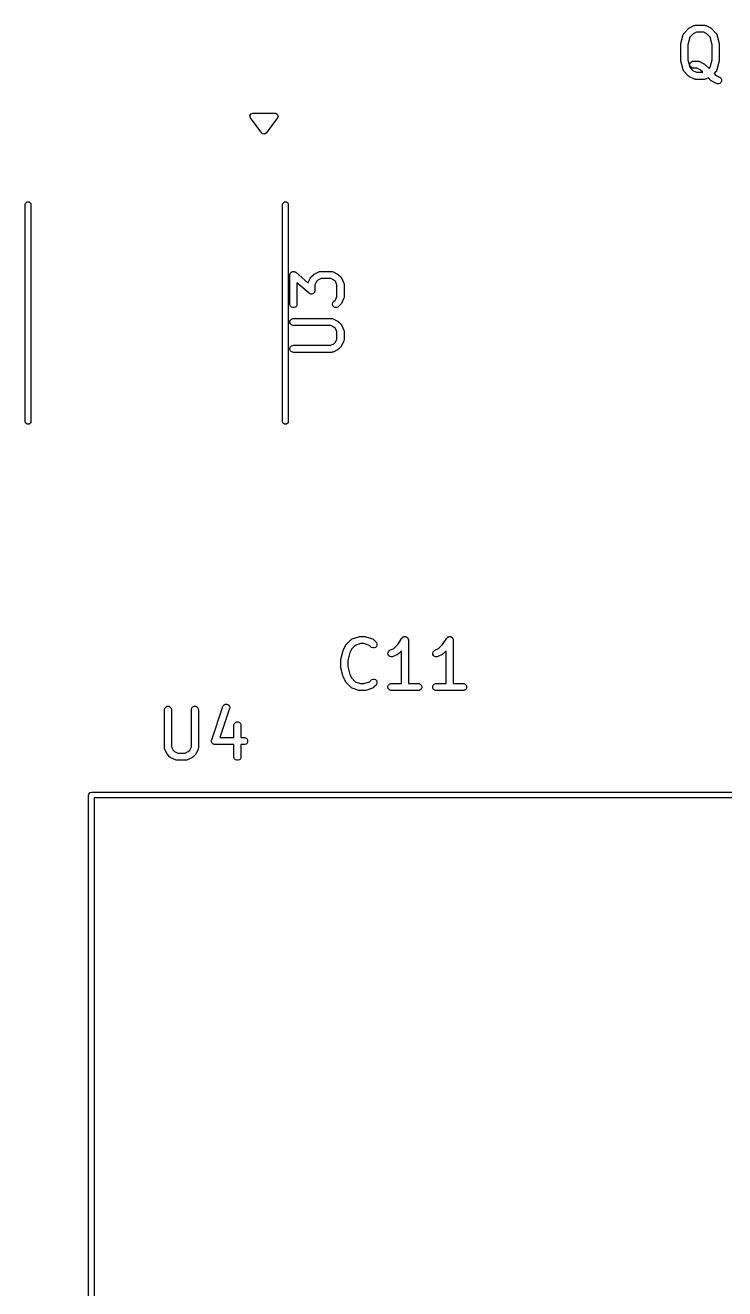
# Model space of a CAD drawing. Header units: millimetres. Extents: x 4 to 152, y 19 to 149.
# Drawn here: x 35.95 to 50.82, y 91 to 117.87 of the extents above; entities that cross this region are included whole.
import ezdxf

# ---------------------------------------------------------------- set-up
doc = ezdxf.new("R2010")
doc.units = ezdxf.units.MM
doc.layers.add('F.Silkscreen', color=41, linetype='CONTINUOUS', true_color=0xf2eda1)

msp = doc.modelspace()

# ---------------------------------------------------------------- linework, layer by layer
at = {"layer": 'F.Silkscreen', "linetype": 'CONTINUOUS'}
for p, q in [((49.949545, 117.693992), (49.958872, 117.705357)), ((49.958872, 117.705357), (50.05411, 117.800595)), ((50.05411, 117.800595), (50.05986, 117.805316)), ((50.05986, 117.805316), (50.061159, 117.806812)), ((50.061159, 117.806812), (50.063413, 117.808232)), ((50.063413, 117.808232), (50.065475, 117.809923)), ((50.065475, 117.809923), (50.067307, 117.810682)), ((50.067307, 117.810682), (50.073602, 117.814644)), ((50.073602, 117.814644), (50.16884, 117.862263)), ((50.220086, 117.720181), (50.15157, 117.685923)), ((50.16884, 117.862263), (50.182571, 117.867518)), ((50.182571, 117.867518), (50.18526, 117.86771)), ((50.18526, 117.86771), (50.187749, 117.86874)), ((50.187749, 117.86874), (50.202381, 117.870181)), ((50.202381, 117.870181), (50.392857, 117.870181)), ((50.375152, 117.720181), (50.220086, 117.720181)), ((50.443668, 117.685923), (50.375152, 117.720181)), ((50.392857, 117.870181), (50.407489, 117.86874)), ((50.407489, 117.86874), (50.409978, 117.867709)), ((50.409978, 117.867709), (50.412666, 117.867518)), ((50.412666, 117.867518), (50.426398, 117.862263)), ((50.426398, 117.862263), (50.521636, 117.814644)), ((50.521636, 117.814644), (50.527935, 117.81068)), ((50.527935, 117.81068), (50.529763, 117.809922)), ((50.529763, 117.809922), (50.531819, 117.808234)), ((50.531819, 117.808234), (50.534079, 117.806812)), ((50.534079, 117.806812), (50.535378, 117.805314)), ((50.535378, 117.805314), (50.541128, 117.800595)), ((50.541128, 117.800595), (50.636366, 117.705357)), ((50.636366, 117.705357), (50.645694, 117.693992)), ((49.889286, 117.461848), (49.889537, 117.464402)), ((49.889286, 117.128515), (49.889286, 117.461848)), ((49.889375, 117.465494), (49.890184, 117.470968)), ((49.889537, 117.464402), (49.889375, 117.465494)), ((49.890184, 117.470968), (49.890727, 117.47648)), ((49.890727, 117.47648), (49.891149, 117.477502)), ((49.891149, 117.477502), (49.891525, 117.480038)), ((49.891525, 117.480038), (49.939144, 117.670514)), ((49.939144, 117.670514), (49.944091, 117.68436)), ((49.944091, 117.68436), (49.947411, 117.688842)), ((49.947411, 117.688842), (49.949545, 117.693992)), ((50.079627, 117.613981), (50.039286, 117.452614)), ((50.039286, 117.452614), (50.039286, 117.137749)), ((50.15157, 117.685923), (50.079627, 117.613981)), ((50.51561, 117.613981), (50.443668, 117.685923)), ((50.555952, 117.452614), (50.51561, 117.613981)), ((50.555952, 117.137749), (50.555952, 117.452614)), ((50.645694, 117.693992), (50.647828, 117.688839)), ((50.647828, 117.688839), (50.651147, 117.68436)), ((50.651147, 117.68436), (50.656094, 117.670514)), ((50.656094, 117.670514), (50.703713, 117.480038)), ((50.703713, 117.480038), (50.704088, 117.477502)), ((50.704088, 117.477502), (50.704511, 117.47648)), ((50.704511, 117.47648), (50.705053, 117.470968)), ((50.705053, 117.470968), (50.705863, 117.465494)), ((50.705863, 117.465494), (50.7057, 117.464402)), ((50.7057, 117.464402), (50.705952, 117.461848)), ((50.705952, 117.461848), (50.705952, 117.128515)), ((49.889537, 117.125962), (49.889286, 117.128515)), ((49.889375, 117.124869), (49.889537, 117.125962)), ((49.890184, 117.119396), (49.889375, 117.124869)), ((49.890727, 117.113883), (49.890184, 117.119396)), ((49.891149, 117.112862), (49.890727, 117.113883)), ((49.891525, 117.110325), (49.891149, 117.112862)), ((49.939144, 116.919849), (49.891525, 117.110325)), ((49.944091, 116.906003), (49.939144, 116.919849)), ((49.94741, 116.901524), (49.944091, 116.906003)), ((49.949544, 116.896372), (49.94741, 116.901524)), ((49.958872, 116.885006), (49.949544, 116.896372)), ((50.039286, 117.137749), (50.079627, 116.976383)), ((50.079627, 116.976383), (50.15157, 116.904439)), ((50.081203, 117.047909), (50.092402, 117.074945)), ((50.081203, 117.018645), (50.081203, 117.047909)), ((50.092402, 116.991609), (50.081203, 117.018645)), ((50.092402, 117.074945), (50.113094, 117.095637)), ((50.113094, 116.970917), (50.092402, 116.991609)), ((50.113094, 117.095637), (50.14013, 117.106836)), ((50.14013, 116.959718), (50.113094, 116.970917)), ((50.14013, 117.106836), (50.154762, 117.108277)), ((50.154762, 116.958277), (50.14013, 116.959718)), ((50.15157, 116.904439), (50.220086, 116.870181)), ((50.154762, 117.108277), (50.25, 117.108277)), ((50.232295, 116.958277), (50.154762, 116.958277)), ((50.30081, 116.92402), (50.232295, 116.958277)), ((50.25, 117.108277), (50.264632, 117.106836)), ((50.264632, 117.106836), (50.267121, 117.105805)), ((50.267121, 117.105805), (50.269809, 117.105614)), ((50.269809, 117.105614), (50.283541, 117.100359)), ((50.283541, 117.100359), (50.378779, 117.05274)), ((50.354649, 116.870181), (50.30081, 116.92402)), ((50.378779, 117.05274), (50.385078, 117.048776)), ((50.385078, 117.048776), (50.386906, 117.048018)), ((50.386906, 117.048018), (50.388962, 117.04633)), ((50.388962, 117.04633), (50.391222, 117.044908)), ((50.391222, 117.044908), (50.392521, 117.04341)), ((50.392521, 117.04341), (50.398271, 117.038691)), ((50.398271, 117.038691), (50.488094, 116.948867)), ((50.488094, 116.948867), (50.51561, 116.976383)), ((50.51561, 116.976383), (50.555952, 117.137749)), ((50.645694, 116.896372), (50.636367, 116.885007)), ((50.647827, 116.901524), (50.645694, 116.896372)), ((50.651147, 116.906003), (50.647827, 116.901524)), ((50.656094, 116.919849), (50.651147, 116.906003)), ((50.703713, 117.110325), (50.656094, 116.919849)), ((50.704088, 117.112862), (50.703713, 117.110325)), ((50.704511, 117.113883), (50.704088, 117.112862)), ((50.705053, 117.119396), (50.704511, 117.113883)), ((50.705863, 117.124869), (50.705053, 117.119396)), ((50.705952, 117.128515), (50.7057, 117.125962)), ((50.7057, 117.125962), (50.705863, 117.124869)), ((50.05411, 116.789767), (49.958872, 116.885006)), ((50.05986, 116.785047), (50.05411, 116.789767)), ((50.061159, 116.78355), (50.05986, 116.785047)), ((50.063413, 116.782131), (50.061159, 116.78355)), ((50.065475, 116.780439), (50.063413, 116.782131)), ((50.067307, 116.779681), (50.065475, 116.780439)), ((50.073602, 116.775718), (50.067307, 116.779681)), ((50.16884, 116.728099), (50.073602, 116.775718)), ((50.182571, 116.722844), (50.16884, 116.728099)), ((50.18526, 116.722653), (50.182571, 116.722844)), ((50.187749, 116.721622), (50.18526, 116.722653)), ((50.202381, 116.720181), (50.187749, 116.721622)), ((50.392857, 116.720181), (50.202381, 116.720181)), ((50.220086, 116.870181), (50.354649, 116.870181)), ((50.407489, 116.721622), (50.392857, 116.720181)), ((50.409978, 116.722654), (50.407489, 116.721622)), ((50.412666, 116.722844), (50.409978, 116.722654)), ((50.426398, 116.728099), (50.412666, 116.722844)), ((50.473286, 116.751543), (50.426398, 116.728099)), ((50.5303, 116.694529), (50.473286, 116.751543)), ((50.53605, 116.689809), (50.5303, 116.694529)), ((50.537349, 116.688312), (50.53605, 116.689809)), ((50.539603, 116.686893), (50.537349, 116.688312)), ((50.541665, 116.685201), (50.539603, 116.686893)), ((50.543497, 116.684443), (50.541665, 116.685201)), ((50.549792, 116.68048), (50.543497, 116.684443)), ((50.64503, 116.632861), (50.549792, 116.68048)), ((50.636367, 116.885007), (50.59416, 116.842801)), ((50.59416, 116.842801), (50.62776, 116.809201)), ((50.62776, 116.809201), (50.712112, 116.767025)), ((50.658761, 116.627606), (50.64503, 116.632861)), ((50.687951, 116.625532), (50.658761, 116.627606)), ((50.715713, 116.634786), (50.687951, 116.625532)), ((50.712112, 116.767025), (50.724555, 116.759193)), ((50.73782, 116.653959), (50.715713, 116.634786)), ((50.724555, 116.759193), (50.743728, 116.737085)), ((50.750908, 116.680134), (50.73782, 116.653959)), ((50.743728, 116.737085), (50.752982, 116.709324)), ((50.752982, 116.709324), (50.750908, 116.680134)), ((40.730734, 115.949358), (40.75471, 115.988524)), ((40.741476, 115.90471), (40.730734, 115.949358)), ((40.981476, 115.57471), (40.741476, 115.90471)), ((40.75471, 115.988524), (40.79, 116)), ((40.79, 116), (41.27, 116)), ((41.318524, 115.90471), (41.078524, 115.57471)), ((41.27, 116), (41.312426, 115.982426)), ((41.312426, 115.982426), (41.33, 115.94)), ((41.33, 115.94), (41.318524, 115.90471)), ((40.99471, 115.561476), (40.981476, 115.57471)), ((41.039358, 115.550734), (40.99471, 115.561476)), ((41.078524, 115.57471), (41.039358, 115.550734)), ((35.955, 114.06), (35.959567, 114.082961)), ((35.955, 109.44), (35.955, 114.06)), ((35.959567, 114.082961), (35.992039, 114.115433)), ((35.992039, 114.115433), (36.037961, 114.115433)), ((36.037961, 114.115433), (36.070433, 114.082961)), ((36.070433, 114.082961), (36.075, 114.06)), ((36.075, 114.06), (36.075, 109.44)), ((41.425, 114.06), (41.429567, 114.082961)), ((41.425, 109.44), (41.425, 114.06)), ((41.429567, 114.082961), (41.462039, 114.115433)), ((41.462039, 114.115433), (41.507961, 114.115433)), ((41.507961, 114.115433), (41.540433, 114.082961)), ((41.540433, 114.082961), (41.545, 114.06)), ((41.545, 114.06), (41.545, 109.44)), ((41.585923, 112.585414), (41.589825, 112.596951)), ((41.589825, 112.596951), (41.59149, 112.598856)), ((41.59149, 112.598856), (41.592459, 112.601192)), ((41.592459, 112.601192), (41.601069, 112.609803)), ((41.601069, 112.609803), (41.609095, 112.618975)), ((41.609095, 112.618975), (41.611364, 112.620098)), ((41.611364, 112.620098), (41.613151, 112.621884)), ((41.613151, 112.621884), (41.624401, 112.626545)), ((41.624401, 112.626545), (41.635327, 112.631947)), ((41.635327, 112.631947), (41.63785, 112.632116)), ((41.63785, 112.632116), (41.640187, 112.633083)), ((41.640187, 112.633083), (41.652372, 112.633083)), ((41.652372, 112.633083), (41.664525, 112.633893)), ((41.664525, 112.633893), (41.66692, 112.633083)), ((41.66692, 112.633083), (41.669451, 112.633083)), ((41.669451, 112.633083), (41.680708, 112.62842)), ((41.680708, 112.62842), (41.692246, 112.624518)), ((41.692246, 112.624518), (41.695163, 112.622433)), ((41.695163, 112.622433), (41.696487, 112.621884)), ((41.696487, 112.621884), (41.697882, 112.620489)), ((41.697882, 112.620489), (41.704207, 112.615967)), ((41.704207, 112.615967), (41.963516, 112.389072)), ((42.097468, 112.578987), (42.192706, 112.626606)), ((42.192706, 112.626606), (42.206437, 112.631861)), ((42.206437, 112.631861), (42.209126, 112.632053)), ((42.209126, 112.632053), (42.211615, 112.633083)), ((42.211615, 112.633083), (42.226247, 112.634524)), ((42.226247, 112.634524), (42.464342, 112.634524)), ((42.464342, 112.634524), (42.478974, 112.633083)), ((42.478974, 112.633083), (42.481463, 112.632052)), ((42.481463, 112.632052), (42.484151, 112.631861)), ((42.484151, 112.631861), (42.497883, 112.626606)), ((42.497883, 112.626606), (42.593121, 112.578987)), ((41.579819, 112.559524), (41.580581, 112.567263)), ((41.579819, 111.940477), (41.579819, 112.559524)), ((41.58045, 112.56923), (41.580908, 112.570586)), ((41.580581, 112.567263), (41.58045, 112.56923)), ((41.580908, 112.570586), (41.58126, 112.574156)), ((41.58126, 112.574156), (41.585923, 112.585414)), ((41.986383, 112.169748), (41.729819, 112.394242)), ((41.729819, 112.394242), (41.729819, 111.940477)), ((41.963516, 112.389072), (41.968689, 112.402589)), ((41.968689, 112.402589), (42.016308, 112.497827)), ((42.016308, 112.497827), (42.020272, 112.504127)), ((42.020272, 112.504127), (42.02103, 112.505954)), ((42.02103, 112.505954), (42.022718, 112.508011)), ((42.022718, 112.508011), (42.02414, 112.51027)), ((42.02414, 112.51027), (42.025638, 112.51157)), ((42.025638, 112.51157), (42.030357, 112.517319)), ((42.030357, 112.517319), (42.077976, 112.564938)), ((42.077976, 112.564938), (42.083725, 112.569657)), ((42.083725, 112.569657), (42.085025, 112.571155)), ((42.085025, 112.571155), (42.087284, 112.572577)), ((42.087284, 112.572577), (42.089341, 112.574265)), ((42.089341, 112.574265), (42.091168, 112.575023)), ((42.091168, 112.575023), (42.097468, 112.578987)), ((42.145029, 112.419859), (42.110771, 112.351343)), ((42.110771, 112.351343), (42.110771, 112.226191)), ((42.175436, 112.450266), (42.145029, 112.419859)), ((42.243952, 112.484524), (42.175436, 112.450266)), ((42.446637, 112.484524), (42.243952, 112.484524)), ((42.515153, 112.450266), (42.446637, 112.484524)), ((42.545561, 112.419859), (42.515153, 112.450266)), ((42.579819, 112.351343), (42.545561, 112.419859)), ((42.579819, 112.101039), (42.579819, 112.351343)), ((42.593121, 112.578987), (42.599417, 112.575024)), ((42.599417, 112.575024), (42.601247, 112.574266)), ((42.601247, 112.574266), (42.603305, 112.572577)), ((42.603305, 112.572577), (42.605564, 112.571155)), ((42.605564, 112.571155), (42.606863, 112.569657)), ((42.606863, 112.569657), (42.612612, 112.564939)), ((42.612612, 112.564939), (42.660232, 112.51732)), ((42.660232, 112.51732), (42.66495, 112.511571)), ((42.66495, 112.511571), (42.66645, 112.51027)), ((42.66645, 112.51027), (42.667872, 112.508011)), ((42.667872, 112.508011), (42.66956, 112.505954)), ((42.66956, 112.505954), (42.670317, 112.504127)), ((42.670317, 112.504127), (42.674282, 112.497827)), ((42.674282, 112.497827), (42.721901, 112.402589)), ((42.721901, 112.402589), (42.727156, 112.388858)), ((42.727156, 112.388858), (42.727347, 112.386169)), ((42.727347, 112.386169), (42.728378, 112.38368)), ((42.728378, 112.38368), (42.729819, 112.369048)), ((42.729819, 112.369048), (42.729819, 112.083334)), ((41.992707, 112.165227), (41.986383, 112.169748)), ((41.994103, 112.163831), (41.992707, 112.165227)), ((41.995426, 112.163283), (41.994103, 112.163831)), ((41.998344, 112.161197), (41.995426, 112.163283)), ((42.009881, 112.157296), (41.998344, 112.161197)), ((42.021139, 112.152632), (42.009881, 112.157296)), ((42.02367, 112.152632), (42.021139, 112.152632)), ((42.026065, 112.151822), (42.02367, 112.152632)), ((42.038218, 112.152632), (42.026065, 112.151822)), ((42.050403, 112.152632), (42.038218, 112.152632)), ((42.052739, 112.1536), (42.050403, 112.152632)), ((42.055263, 112.153768), (42.052739, 112.1536)), ((42.066188, 112.159171), (42.055263, 112.153768)), ((42.077439, 112.163831), (42.066188, 112.159171)), ((42.079225, 112.165618), (42.077439, 112.163831)), ((42.081495, 112.16674), (42.079225, 112.165618)), ((42.08952, 112.175913), (42.081495, 112.16674)), ((42.098131, 112.184523), (42.08952, 112.175913)), ((42.099099, 112.18686), (42.098131, 112.184523)), ((42.100765, 112.188764), (42.099099, 112.18686)), ((42.104666, 112.200302), (42.100765, 112.188764)), ((42.10933, 112.211559), (42.104666, 112.200302)), ((42.109681, 112.21513), (42.10933, 112.211559)), ((42.11014, 112.216485), (42.109681, 112.21513)), ((42.110771, 112.226191), (42.110008, 112.218453)), ((42.110008, 112.218453), (42.11014, 112.216485)), ((42.545561, 112.032524), (42.579819, 112.101039)), ((42.727156, 112.063524), (42.721901, 112.049793)), ((42.727347, 112.066214), (42.727156, 112.063524)), ((42.728378, 112.068702), (42.727347, 112.066214)), ((42.729819, 112.083334), (42.728378, 112.068702)), ((41.58126, 111.925845), (41.579819, 111.940477)), ((41.592459, 111.898809), (41.58126, 111.925845)), ((41.613151, 111.878117), (41.592459, 111.898809)), ((41.640187, 111.866918), (41.613151, 111.878117)), ((41.669451, 111.866918), (41.640187, 111.866918)), ((41.696487, 111.878117), (41.669451, 111.866918)), ((41.717179, 111.898809), (41.696487, 111.878117)), ((41.728378, 111.925845), (41.717179, 111.898809)), ((41.729819, 111.940477), (41.728378, 111.925845)), ((42.486021, 111.955109), (42.49722, 111.982145)), ((42.486021, 111.925846), (42.486021, 111.955109)), ((42.497219, 111.89881), (42.486021, 111.925846)), ((42.517912, 111.878117), (42.497219, 111.89881)), ((42.49722, 111.982145), (42.506548, 111.993511)), ((42.506548, 111.993511), (42.545561, 112.032524)), ((42.544948, 111.866918), (42.517912, 111.878117)), ((42.574211, 111.866918), (42.544948, 111.866918)), ((42.601247, 111.878116), (42.574211, 111.866918)), ((42.612612, 111.887443), (42.601247, 111.878116)), ((42.660232, 111.935062), (42.612612, 111.887443)), ((42.66495, 111.940812), (42.660232, 111.935062)), ((42.66645, 111.942112), (42.66495, 111.940812)), ((42.667872, 111.944372), (42.66645, 111.942112)), ((42.66956, 111.946428), (42.667872, 111.944372)), ((42.670317, 111.948256), (42.66956, 111.946428)), ((42.674282, 111.954555), (42.670317, 111.948256)), ((42.721901, 112.049793), (42.674282, 111.954555)), ((41.58126, 111.574156), (41.592459, 111.601192)), ((41.58126, 111.544892), (41.58126, 111.574156)), ((41.592459, 111.517856), (41.58126, 111.544892)), ((41.592459, 111.601192), (41.613151, 111.621884)), ((41.613151, 111.497164), (41.592459, 111.517856)), ((41.613151, 111.621884), (41.640187, 111.633083)), ((41.640187, 111.633083), (41.654819, 111.634524)), ((41.654819, 111.634524), (42.464342, 111.634524)), ((42.464342, 111.634524), (42.478974, 111.633083)), ((42.478974, 111.633083), (42.481463, 111.632052)), ((42.481463, 111.632052), (42.484151, 111.631861)), ((42.484151, 111.631861), (42.497883, 111.626606)), ((42.497883, 111.626606), (42.593121, 111.578987)), ((42.593121, 111.578987), (42.599417, 111.575024)), ((42.599417, 111.575024), (42.601247, 111.574266)), ((42.601247, 111.574266), (42.603305, 111.572577)), ((42.603305, 111.572577), (42.605564, 111.571155)), ((42.605564, 111.571155), (42.606863, 111.569657)), ((42.606863, 111.569657), (42.612612, 111.564939)), ((42.612612, 111.564939), (42.660232, 111.51732)), ((42.660232, 111.51732), (42.66495, 111.511571)), ((41.640187, 111.485965), (41.613151, 111.497164)), ((41.654819, 111.484524), (41.640187, 111.485965)), ((42.446637, 111.484524), (41.654819, 111.484524)), ((42.515153, 111.450266), (42.446637, 111.484524)), ((42.545561, 111.419859), (42.515153, 111.450266)), ((42.579819, 111.351343), (42.545561, 111.419859)), ((42.579819, 111.196277), (42.579819, 111.351343)), ((42.66495, 111.511571), (42.66645, 111.51027)), ((42.66645, 111.51027), (42.667872, 111.508011)), ((42.667872, 111.508011), (42.66956, 111.505954)), ((42.66956, 111.505954), (42.670317, 111.504127)), ((42.670317, 111.504127), (42.674282, 111.497827)), ((42.674282, 111.497827), (42.721901, 111.402589)), ((42.721901, 111.402589), (42.727156, 111.388858)), ((42.727156, 111.388858), (42.727347, 111.386169)), ((42.727347, 111.386169), (42.728378, 111.38368)), ((42.728378, 111.38368), (42.729819, 111.369048)), ((42.729819, 111.369048), (42.729819, 111.178572)), ((41.58126, 111.002728), (41.592459, 111.029764)), ((41.58126, 110.973464), (41.58126, 111.002728)), ((41.592459, 111.029764), (41.613151, 111.050456)), ((41.613151, 111.050456), (41.640187, 111.061655)), ((41.640187, 111.061655), (41.654819, 111.063096)), ((41.654819, 111.063096), (42.446637, 111.063096)), ((42.446637, 111.063096), (42.515153, 111.097355)), ((42.515153, 111.097355), (42.545561, 111.127762)), ((42.545561, 111.127762), (42.579819, 111.196277)), ((42.612612, 110.982681), (42.606863, 110.977964)), ((42.660232, 111.0303), (42.612612, 110.982681)), ((42.66495, 111.03605), (42.660232, 111.0303)), ((42.66645, 111.03735), (42.66495, 111.03605)), ((42.667872, 111.03961), (42.66645, 111.03735)), ((42.66956, 111.041666), (42.667872, 111.03961)), ((42.670317, 111.043494), (42.66956, 111.041666)), ((42.674282, 111.049793), (42.670317, 111.043494)), ((42.721901, 111.145031), (42.674282, 111.049793)), ((42.727156, 111.158762), (42.721901, 111.145031)), ((42.727347, 111.161452), (42.727156, 111.158762)), ((42.728378, 111.16394), (42.727347, 111.161452)), ((42.729819, 111.178572), (42.728378, 111.16394)), ((41.592459, 110.946428), (41.58126, 110.973464)), ((41.613151, 110.925736), (41.592459, 110.946428)), ((41.640187, 110.914537), (41.613151, 110.925736)), ((41.654819, 110.913096), (41.640187, 110.914537)), ((42.464342, 110.913096), (41.654819, 110.913096)), ((42.478974, 110.914537), (42.464342, 110.913096)), ((42.481463, 110.915569), (42.478974, 110.914537)), ((42.484151, 110.915759), (42.481463, 110.915569)), ((42.497883, 110.921014), (42.484151, 110.915759)), ((42.593121, 110.968633), (42.497883, 110.921014)), ((42.599417, 110.972597), (42.593121, 110.968633)), ((42.601247, 110.973354), (42.599417, 110.972597)), ((42.603305, 110.975044), (42.601247, 110.973354)), ((42.605564, 110.976465), (42.603305, 110.975044)), ((42.606863, 110.977964), (42.605564, 110.976465)), ((35.959567, 109.417039), (35.955, 109.44)), ((35.992039, 109.384567), (35.959567, 109.417039)), ((36.037961, 109.384567), (35.992039, 109.384567)), ((36.070433, 109.417039), (36.037961, 109.384567)), ((36.075, 109.44), (36.070433, 109.417039)), ((41.429567, 109.417039), (41.425, 109.44)), ((41.462039, 109.384567), (41.429567, 109.417039)), ((41.507961, 109.384567), (41.462039, 109.384567)), ((41.540433, 109.417039), (41.507961, 109.384567)), ((41.545, 109.44), (41.540433, 109.417039)), ((42.7803, 104.705357), (42.875538, 104.800595)), ((42.875538, 104.800595), (42.886903, 104.809923)), ((42.886903, 104.809923), (42.889393, 104.810955)), ((42.889393, 104.810955), (42.891428, 104.812719)), ((42.891428, 104.812719), (42.904854, 104.818713)), ((42.904854, 104.818713), (43.04771, 104.866332)), ((43.04771, 104.866332), (43.054965, 104.867982)), ((43.054965, 104.867982), (43.056796, 104.86874)), ((43.056796, 104.86874), (43.059449, 104.869002)), ((43.059449, 104.869002), (43.062047, 104.869592)), ((43.062047, 104.869592), (43.064021, 104.869452)), ((43.064021, 104.869452), (43.071428, 104.870181)), ((43.071428, 104.870181), (43.166666, 104.870181)), ((43.166666, 104.870181), (43.174071, 104.869452)), ((43.174071, 104.869452), (43.176046, 104.869592)), ((43.176046, 104.869592), (43.178643, 104.869002)), ((43.178643, 104.869002), (43.181298, 104.86874)), ((43.181298, 104.86874), (43.183129, 104.867982)), ((43.183129, 104.867982), (43.190383, 104.866332)), ((43.190383, 104.866332), (43.33324, 104.818713)), ((43.33324, 104.818713), (43.346665, 104.812719)), ((43.346665, 104.812719), (43.3487, 104.810954)), ((43.3487, 104.810954), (43.351191, 104.809922)), ((43.351191, 104.809922), (43.362556, 104.800595)), ((43.362556, 104.800595), (43.410175, 104.752976)), ((43.870285, 104.700104), (43.961405, 104.836784)), ((43.961405, 104.836784), (43.961439, 104.836827)), ((43.961439, 104.836827), (43.961449, 104.836849)), ((43.961449, 104.836849), (43.9615, 104.836901)), ((43.9615, 104.836901), (43.970721, 104.848159)), ((43.970721, 104.848159), (43.97689, 104.852291)), ((43.97689, 104.852291), (43.982141, 104.857541)), ((43.982141, 104.857541), (43.98893, 104.860354)), ((43.98893, 104.860354), (43.995036, 104.864442)), ((43.995036, 104.864442), (44.002316, 104.865899)), ((44.002316, 104.865899), (44.009177, 104.86874)), ((44.009177, 104.86874), (44.016525, 104.86874)), ((44.016525, 104.86874), (44.02373, 104.870181)), ((44.02373, 104.870181), (44.031014, 104.86874)), ((44.031014, 104.86874), (44.038441, 104.86874)), ((44.038441, 104.86874), (44.045229, 104.865928)), ((44.045229, 104.865928), (44.052438, 104.864502)), ((44.052438, 104.864502), (44.058617, 104.860383)), ((44.058617, 104.860383), (44.065477, 104.857541)), ((44.065477, 104.857541), (44.07067, 104.852348)), ((44.07067, 104.852348), (44.076787, 104.84827)), ((44.076787, 104.84827), (44.08092, 104.842098)), ((44.08092, 104.842098), (44.086169, 104.836849)), ((44.086169, 104.836849), (44.08898, 104.830062)), ((44.08898, 104.830062), (44.09307, 104.823955)), ((44.09307, 104.823955), (44.094526, 104.816674)), ((44.094526, 104.816674), (44.097368, 104.809813)), ((44.097368, 104.809813), (44.098793, 104.795337)), ((44.822666, 104.700104), (44.913786, 104.836784)), ((44.913786, 104.836784), (44.91382, 104.836827)), ((44.91382, 104.836827), (44.91383, 104.836849)), ((44.91383, 104.836849), (44.913881, 104.836901)), ((44.913881, 104.836901), (44.923102, 104.848159)), ((44.923102, 104.848159), (44.929271, 104.852291)), ((44.929271, 104.852291), (44.934522, 104.857541)), ((44.934522, 104.857541), (44.941311, 104.860354)), ((44.941311, 104.860354), (44.947417, 104.864442)), ((44.947417, 104.864442), (44.954697, 104.865899)), ((44.954697, 104.865899), (44.961558, 104.86874)), ((44.961558, 104.86874), (44.968906, 104.86874)), ((44.968906, 104.86874), (44.976111, 104.870181)), ((44.976111, 104.870181), (44.983395, 104.86874)), ((44.983395, 104.86874), (44.990822, 104.86874)), ((44.990822, 104.86874), (44.99761, 104.865928)), ((44.99761, 104.865928), (45.004819, 104.864502)), ((45.004819, 104.864502), (45.010998, 104.860383)), ((45.010998, 104.860383), (45.017858, 104.857541)), ((45.017858, 104.857541), (45.023051, 104.852348)), ((45.023051, 104.852348), (45.029168, 104.84827)), ((45.029168, 104.84827), (45.033301, 104.842098)), ((45.033301, 104.842098), (45.03855, 104.836849)), ((45.03855, 104.836849), (45.041361, 104.830062)), ((45.041361, 104.830062), (45.045451, 104.823955)), ((45.045451, 104.823955), (45.046907, 104.816674)), ((45.046907, 104.816674), (45.049749, 104.809813)), ((45.049749, 104.809813), (45.051174, 104.795337)), ((42.665334, 104.3848), (42.712953, 104.575276)), ((42.712953, 104.575276), (42.713338, 104.576356)), ((42.713338, 104.576356), (42.713377, 104.576895)), ((42.713377, 104.576895), (42.715714, 104.583003)), ((42.715714, 104.583003), (42.7179, 104.589122)), ((42.7179, 104.589122), (42.718222, 104.589558)), ((42.718222, 104.589558), (42.718632, 104.590627)), ((42.718632, 104.590627), (42.766251, 104.685865)), ((42.766251, 104.685865), (42.770215, 104.692165)), ((42.770215, 104.692165), (42.770973, 104.693992)), ((42.770973, 104.693992), (42.772661, 104.696049)), ((42.772661, 104.696049), (42.774083, 104.698308)), ((42.774083, 104.698308), (42.775581, 104.699608)), ((42.775581, 104.699608), (42.7803, 104.705357)), ((42.856478, 104.53091), (42.813095, 104.357376)), ((42.894972, 104.607897), (42.856478, 104.53091)), ((42.969085, 104.68201), (42.894972, 104.607897)), ((43.083598, 104.720181), (42.969085, 104.68201)), ((43.154496, 104.720181), (43.083598, 104.720181)), ((43.269009, 104.68201), (43.154496, 104.720181)), ((43.304109, 104.64691), (43.269009, 104.68201)), ((43.315474, 104.637583), (43.304109, 104.64691)), ((43.34251, 104.626384), (43.315474, 104.637583)), ((43.371773, 104.626384), (43.34251, 104.626384)), ((43.398809, 104.637583), (43.371773, 104.626384)), ((43.419502, 104.658276), (43.398809, 104.637583)), ((43.410175, 104.752976), (43.419502, 104.741611)), ((43.419502, 104.741611), (43.430701, 104.714575)), ((43.430701, 104.685312), (43.419502, 104.658276)), ((43.430701, 104.714575), (43.430701, 104.685312)), ((43.663684, 104.518848), (43.672938, 104.546609)), ((43.672938, 104.546609), (43.692111, 104.568717)), ((43.692111, 104.568717), (43.704554, 104.576549)), ((43.704554, 104.576549), (43.788906, 104.618725)), ((43.788906, 104.618725), (43.870285, 104.700104)), ((43.948809, 104.566496), (43.886366, 104.504053)), ((43.948809, 103.870181), (43.948809, 104.566496)), ((44.098793, 104.795337), (44.098809, 104.79526)), ((44.098809, 104.79526), (44.098803, 104.795234)), ((44.098803, 104.795234), (44.098809, 104.795181)), ((44.098809, 104.795181), (44.098809, 103.870181)), ((44.616065, 104.518848), (44.625319, 104.546609)), ((44.625319, 104.546609), (44.644492, 104.568717)), ((44.644492, 104.568717), (44.656935, 104.576549)), ((44.656935, 104.576549), (44.741287, 104.618725)), ((44.741287, 104.618725), (44.822666, 104.700104)), ((44.90119, 104.566496), (44.838747, 104.504053)), ((44.90119, 103.870181), (44.90119, 104.566496)), ((45.051174, 104.795337), (45.05119, 104.79526)), ((45.05119, 104.79526), (45.051184, 104.795234)), ((45.051184, 104.795234), (45.05119, 104.795181)), ((45.05119, 104.795181), (45.05119, 103.870181)), ((42.663095, 104.36661), (42.663346, 104.369164)), ((42.663095, 104.223753), (42.663095, 104.36661)), ((42.663184, 104.370256), (42.663993, 104.37573)), ((42.663346, 104.369164), (42.663184, 104.370256)), ((42.663993, 104.37573), (42.664536, 104.381242)), ((42.664536, 104.381242), (42.664958, 104.382264)), ((42.664958, 104.382264), (42.665334, 104.3848)), ((42.813095, 104.357376), (42.813095, 104.232987)), ((43.665758, 104.489658), (43.663684, 104.518848)), ((43.678845, 104.463483), (43.665758, 104.489658)), ((43.700953, 104.44431), (43.678845, 104.463483)), ((43.728714, 104.435056), (43.700953, 104.44431)), ((43.757904, 104.43713), (43.728714, 104.435056)), ((43.771636, 104.442385), (43.757904, 104.43713)), ((43.866874, 104.490004), (43.771636, 104.442385)), ((43.873173, 104.493969), (43.866874, 104.490004)), ((43.875001, 104.494726), (43.873173, 104.493969)), ((43.877057, 104.496415), (43.875001, 104.494726)), ((43.879317, 104.497836), (43.877057, 104.496415)), ((43.880616, 104.499335), (43.879317, 104.497836)), ((43.886366, 104.504053), (43.880616, 104.499335)), ((44.618139, 104.489658), (44.616065, 104.518848)), ((44.631226, 104.463483), (44.618139, 104.489658)), ((44.653334, 104.44431), (44.631226, 104.463483)), ((44.681095, 104.435056), (44.653334, 104.44431)), ((44.710285, 104.43713), (44.681095, 104.435056)), ((44.724017, 104.442385), (44.710285, 104.43713)), ((44.819255, 104.490004), (44.724017, 104.442385)), ((44.825554, 104.493969), (44.819255, 104.490004)), ((44.827382, 104.494726), (44.825554, 104.493969)), ((44.829438, 104.496415), (44.827382, 104.494726)), ((44.831698, 104.497836), (44.829438, 104.496415)), ((44.832997, 104.499335), (44.831698, 104.497836)), ((44.838747, 104.504053), (44.832997, 104.499335)), ((42.663346, 104.2212), (42.663095, 104.223753)), ((42.663184, 104.220107), (42.663346, 104.2212)), ((42.663993, 104.214634), (42.663184, 104.220107)), ((42.664536, 104.209121), (42.663993, 104.214634)), ((42.664958, 104.2081), (42.664536, 104.209121)), ((42.665334, 104.205563), (42.664958, 104.2081)), ((42.712953, 104.015087), (42.665334, 104.205563)), ((42.713338, 104.014008), (42.712953, 104.015087)), ((42.713377, 104.013468), (42.713338, 104.014008)), ((42.715704, 104.007387), (42.713377, 104.013468)), ((42.7179, 104.001241), (42.715704, 104.007387)), ((42.718222, 104.000806), (42.7179, 104.001241)), ((42.718632, 103.999736), (42.718222, 104.000806)), ((42.766251, 103.904498), (42.718632, 103.999736)), ((42.813095, 104.232987), (42.856478, 104.059453)), ((42.856478, 104.059453), (42.894972, 103.982466)), ((42.770214, 103.898202), (42.766251, 103.904498)), ((42.770972, 103.896372), (42.770214, 103.898202)), ((42.772661, 103.894314), (42.770972, 103.896372)), ((42.774083, 103.892055), (42.772661, 103.894314)), ((42.775581, 103.890756), (42.774083, 103.892055)), ((42.7803, 103.885006), (42.775581, 103.890756)), ((42.875538, 103.789767), (42.7803, 103.885006)), ((42.886903, 103.780439), (42.875538, 103.789767)), ((42.889393, 103.779408), (42.886903, 103.780439)), ((42.891428, 103.777643), (42.889393, 103.779408)), ((42.904854, 103.771649), (42.891428, 103.777643)), ((42.894972, 103.982466), (42.969085, 103.908352)), ((43.04771, 103.72403), (42.904854, 103.771649)), ((42.969085, 103.908352), (43.083598, 103.870181)), ((43.054965, 103.722381), (43.04771, 103.72403)), ((43.083598, 103.870181), (43.154496, 103.870181)), ((43.154496, 103.870181), (43.269009, 103.908353)), ((43.190383, 103.72403), (43.183129, 103.722381)), ((43.33324, 103.771649), (43.190383, 103.72403)), ((43.269009, 103.908353), (43.304108, 103.943452)), ((43.304108, 103.943452), (43.315474, 103.95278)), ((43.315474, 103.95278), (43.34251, 103.963979)), ((43.346665, 103.777643), (43.33324, 103.771649)), ((43.34251, 103.963979), (43.371773, 103.963979)), ((43.3487, 103.779409), (43.346665, 103.777643)), ((43.351191, 103.78044), (43.3487, 103.779409)), ((43.362557, 103.789768), (43.351191, 103.78044)), ((43.410175, 103.837387), (43.362557, 103.789768)), ((43.371773, 103.963979), (43.398809, 103.952781)), ((43.398809, 103.952781), (43.419502, 103.932088)), ((43.419503, 103.848753), (43.410175, 103.837387)), ((43.419502, 103.932088), (43.430701, 103.905052)), ((43.430701, 103.875789), (43.419503, 103.848753)), ((43.430701, 103.905052), (43.430701, 103.875789)), ((43.664536, 103.809813), (43.675735, 103.836849)), ((43.664536, 103.780549), (43.664536, 103.809813)), ((43.675735, 103.753513), (43.664536, 103.780549)), ((43.675735, 103.836849), (43.696427, 103.857541)), ((43.696427, 103.732821), (43.675735, 103.753513)), ((43.696427, 103.857541), (43.723463, 103.86874)), ((43.723463, 103.721622), (43.696427, 103.732821)), ((43.723463, 103.86874), (43.738095, 103.870181)), ((43.738095, 103.870181), (43.948809, 103.870181)), ((44.098809, 103.870181), (44.309523, 103.870181)), ((44.309523, 103.870181), (44.324155, 103.86874)), ((44.324155, 103.86874), (44.351191, 103.857541)), ((44.351191, 103.732821), (44.324155, 103.721622)), ((44.351191, 103.857541), (44.371883, 103.836849)), ((44.371883, 103.753513), (44.351191, 103.732821)), ((44.371883, 103.836849), (44.383082, 103.809813)), ((44.383082, 103.780549), (44.371883, 103.753513)), ((44.383082, 103.809813), (44.383082, 103.780549)), ((44.616917, 103.809813), (44.628116, 103.836849)), ((44.616917, 103.780549), (44.616917, 103.809813)), ((44.628116, 103.753513), (44.616917, 103.780549)), ((44.628116, 103.836849), (44.648808, 103.857541)), ((44.648808, 103.732821), (44.628116, 103.753513)), ((44.648808, 103.857541), (44.675844, 103.86874)), ((44.675844, 103.721622), (44.648808, 103.732821)), ((44.675844, 103.86874), (44.690476, 103.870181)), ((44.690476, 103.870181), (44.90119, 103.870181)), ((45.05119, 103.870181), (45.261904, 103.870181)), ((45.261904, 103.870181), (45.276536, 103.86874)), ((45.276536, 103.86874), (45.303572, 103.857541)), ((45.303572, 103.732821), (45.276536, 103.721622)), ((45.303572, 103.857541), (45.324264, 103.836849)), ((45.324264, 103.753513), (45.303572, 103.732821)), ((45.324264, 103.836849), (45.335463, 103.809813)), ((45.335463, 103.780549), (45.324264, 103.753513)), ((45.335463, 103.809813), (45.335463, 103.780549)), ((43.056796, 103.721622), (43.054965, 103.722381)), ((43.059449, 103.721361), (43.056796, 103.721622)), ((43.062047, 103.72077), (43.059449, 103.721361)), ((43.064021, 103.720911), (43.062047, 103.72077)), ((43.071428, 103.720181), (43.064021, 103.720911)), ((43.166666, 103.720181), (43.071428, 103.720181)), ((43.174071, 103.720911), (43.166666, 103.720181)), ((43.176046, 103.72077), (43.174071, 103.720911)), ((43.178643, 103.721361), (43.176046, 103.72077)), ((43.181298, 103.721622), (43.178643, 103.721361)), ((43.183129, 103.722381), (43.181298, 103.721622)), ((43.738095, 103.720181), (43.723463, 103.721622)), ((44.309523, 103.720181), (43.738095, 103.720181)), ((44.324155, 103.721622), (44.309523, 103.720181)), ((44.690476, 103.720181), (44.675844, 103.721622)), ((45.261904, 103.720181), (44.690476, 103.720181)), ((45.276536, 103.721622), (45.261904, 103.720181)), ((38.913095, 103.312681), (38.914536, 103.327313)), ((38.913095, 102.503158), (38.913095, 103.312681)), ((38.914536, 103.327313), (38.925735, 103.354349)), ((38.925735, 103.354349), (38.946427, 103.375041)), ((38.946427, 103.375041), (38.973463, 103.38624)), ((38.973463, 103.38624), (39.002727, 103.38624)), ((39.002727, 103.38624), (39.029763, 103.375041)), ((39.029763, 103.375041), (39.050455, 103.354349)), ((39.050455, 103.354349), (39.061654, 103.327313)), ((39.061654, 103.327313), (39.063095, 103.312681)), ((39.063095, 103.312681), (39.063095, 102.520863)), ((39.484523, 103.312681), (39.485964, 103.327313)), ((39.484523, 102.520863), (39.484523, 103.312681)), ((39.485964, 103.327313), (39.497163, 103.354349)), ((39.497163, 103.354349), (39.517855, 103.375041)), ((39.517855, 103.375041), (39.544891, 103.38624)), ((39.544891, 103.38624), (39.574155, 103.38624)), ((39.574155, 103.38624), (39.601191, 103.375041)), ((39.601191, 103.375041), (39.621883, 103.354349)), ((39.621883, 103.354349), (39.633082, 103.327313)), ((39.633082, 103.327313), (39.634523, 103.312681)), ((39.634523, 103.312681), (39.634523, 102.503158)), ((39.916944, 102.669732), (40.155039, 103.384017)), ((40.297341, 103.336582), (40.092152, 102.721015)), ((40.155039, 103.384017), (40.161033, 103.397442)), ((40.161033, 103.397442), (40.180207, 103.419549)), ((40.180207, 103.419549), (40.20638, 103.432636)), ((40.20638, 103.432636), (40.23557, 103.434711)), ((40.23557, 103.434711), (40.263332, 103.425457)), ((40.263332, 103.425457), (40.28544, 103.406283)), ((40.28544, 103.406283), (40.298526, 103.380109)), ((40.300601, 103.350919), (40.297341, 103.336582)), ((40.298526, 103.380109), (40.300601, 103.350919)), ((40.389285, 102.979348), (40.390726, 102.99398)), ((40.389285, 102.721015), (40.389285, 102.979348)), ((40.390726, 102.99398), (40.401925, 103.021016)), ((40.401925, 103.021016), (40.422617, 103.041708)), ((40.422617, 103.041708), (40.449653, 103.052907)), ((40.449653, 103.052907), (40.478917, 103.052907)), ((40.478917, 103.052907), (40.505953, 103.041708)), ((40.505953, 103.041708), (40.526645, 103.021016)), ((40.526645, 103.021016), (40.537844, 102.99398)), ((40.537844, 102.99398), (40.539285, 102.979348)), ((40.539285, 102.979348), (40.539285, 102.721015)), ((39.913684, 102.655395), (39.914536, 102.659142)), ((39.914536, 102.64341), (39.913684, 102.655395)), ((39.914536, 102.660647), (39.915294, 102.662479)), ((39.914536, 102.659142), (39.914536, 102.660647)), ((39.915294, 102.662479), (39.916944, 102.669732)), ((40.092152, 102.721015), (40.389285, 102.721015)), ((40.539285, 102.721015), (40.607142, 102.721015)), ((40.607142, 102.721015), (40.621774, 102.719574)), ((40.621774, 102.719574), (40.64881, 102.708375)), ((40.64881, 102.708375), (40.669502, 102.687683)), ((40.669502, 102.687683), (40.680701, 102.660647)), ((40.680701, 102.660647), (40.680701, 102.631383)), ((38.914536, 102.488526), (38.913095, 102.503158)), ((38.915567, 102.486037), (38.914536, 102.488526)), ((38.915758, 102.483349), (38.915567, 102.486037)), ((38.921013, 102.469617), (38.915758, 102.483349)), ((38.968632, 102.374379), (38.921013, 102.469617)), ((39.063095, 102.520863), (39.097353, 102.452347)), ((39.097353, 102.452347), (39.12776, 102.421939)), ((39.12776, 102.421939), (39.196276, 102.387681)), ((39.196276, 102.387681), (39.351342, 102.387681)), ((39.351342, 102.387681), (39.419857, 102.421939)), ((39.419857, 102.421939), (39.450264, 102.452347)), ((39.450264, 102.452347), (39.484523, 102.520863)), ((39.626605, 102.469617), (39.578986, 102.374379)), ((39.63186, 102.483348), (39.626605, 102.469617)), ((39.632051, 102.486038), (39.63186, 102.483348)), ((39.633082, 102.488526), (39.632051, 102.486038)), ((39.634523, 102.503158), (39.633082, 102.488526)), ((39.914536, 102.631383), (39.914536, 102.64341)), ((39.915568, 102.628892), (39.914536, 102.631383)), ((39.915759, 102.626205), (39.915568, 102.628892)), ((39.921133, 102.615456), (39.915759, 102.626205)), ((39.925735, 102.604347), (39.921133, 102.615456)), ((39.92764, 102.602442), (39.925735, 102.604347)), ((39.928845, 102.600032), (39.92764, 102.602442)), ((39.937927, 102.592155), (39.928845, 102.600032)), ((39.946427, 102.583655), (39.937927, 102.592155)), ((39.948915, 102.582625), (39.946427, 102.583655)), ((39.950952, 102.580858), (39.948915, 102.582625)), ((39.962355, 102.577057), (39.950952, 102.580858)), ((39.973463, 102.572456), (39.962355, 102.577057)), ((39.977289, 102.57208), (39.973463, 102.572456)), ((39.978715, 102.571604), (39.977289, 102.57208)), ((39.980689, 102.571745), (39.978715, 102.571604)), ((39.988095, 102.571015), (39.980689, 102.571745)), ((40.389285, 102.571015), (39.988095, 102.571015)), ((40.389285, 102.312681), (40.389285, 102.571015)), ((40.607142, 102.571015), (40.539285, 102.571015)), ((40.539285, 102.571015), (40.539285, 102.312681)), ((40.621774, 102.572456), (40.607142, 102.571015)), ((40.64881, 102.583655), (40.621774, 102.572456)), ((40.669502, 102.604347), (40.64881, 102.583655)), ((40.680701, 102.631383), (40.669502, 102.604347)), ((38.972595, 102.368083), (38.968632, 102.374379)), ((38.973353, 102.366253), (38.972595, 102.368083)), ((38.975042, 102.364195), (38.973353, 102.366253)), ((38.976464, 102.361936), (38.975042, 102.364195)), ((38.977962, 102.360637), (38.976464, 102.361936)), ((38.98268, 102.354888), (38.977962, 102.360637)), ((39.030299, 102.307268), (38.98268, 102.354888)), ((39.036048, 102.30255), (39.030299, 102.307268)), ((39.037349, 102.30105), (39.036048, 102.30255)), ((39.039608, 102.299628), (39.037349, 102.30105)), ((39.041665, 102.29794), (39.039608, 102.299628)), ((39.043492, 102.297183), (39.041665, 102.29794)), ((39.049792, 102.293218), (39.043492, 102.297183)), ((39.14503, 102.245599), (39.049792, 102.293218)), ((39.158761, 102.240344), (39.14503, 102.245599)), ((39.16145, 102.240153), (39.158761, 102.240344)), ((39.163939, 102.239122), (39.16145, 102.240153)), ((39.178571, 102.237681), (39.163939, 102.239122)), ((39.369047, 102.237681), (39.178571, 102.237681)), ((39.383679, 102.239122), (39.369047, 102.237681)), ((39.386168, 102.240154), (39.383679, 102.239122)), ((39.388856, 102.240344), (39.386168, 102.240154)), ((39.402588, 102.245599), (39.388856, 102.240344)), ((39.497826, 102.293218), (39.402588, 102.245599)), ((39.504125, 102.297183), (39.497826, 102.293218)), ((39.505953, 102.29794), (39.504125, 102.297183)), ((39.508009, 102.299628), (39.505953, 102.29794)), ((39.510269, 102.30105), (39.508009, 102.299628)), ((39.511569, 102.30255), (39.510269, 102.30105)), ((39.517319, 102.307268), (39.511569, 102.30255)), ((39.564937, 102.354887), (39.517319, 102.307268)), ((39.569655, 102.360637), (39.564937, 102.354887)), ((39.571154, 102.361936), (39.569655, 102.360637)), ((39.572575, 102.364195), (39.571154, 102.361936)), ((39.574265, 102.366253), (39.572575, 102.364195)), ((39.575022, 102.368083), (39.574265, 102.366253)), ((39.578986, 102.374379), (39.575022, 102.368083)), ((40.390726, 102.298049), (40.389285, 102.312681)), ((40.401925, 102.271013), (40.390726, 102.298049)), ((40.422617, 102.250321), (40.401925, 102.271013)), ((40.449653, 102.239122), (40.422617, 102.250321)), ((40.478917, 102.239122), (40.449653, 102.239122)), ((40.505953, 102.250321), (40.478917, 102.239122)), ((40.526645, 102.271013), (40.505953, 102.250321)), ((40.537844, 102.298049), (40.526645, 102.271013)), ((40.539285, 102.312681), (40.537844, 102.298049)), ((37.3, 101.4975), (37.304567, 101.520461)), ((37.3, 62.4675), (37.3, 101.4975)), ((37.304567, 101.520461), (37.337039, 101.552933)), ((37.337039, 101.552933), (37.36, 101.5575)), ((37.36, 101.5575), (121.64, 101.5575)), ((37.42, 101.4375), (37.42, 62.5275)), ((121.58, 101.4375), (37.42, 101.4375))]:
    msp.add_line(p, q, dxfattribs=at)

doc.saveas('drawing.dxf')
